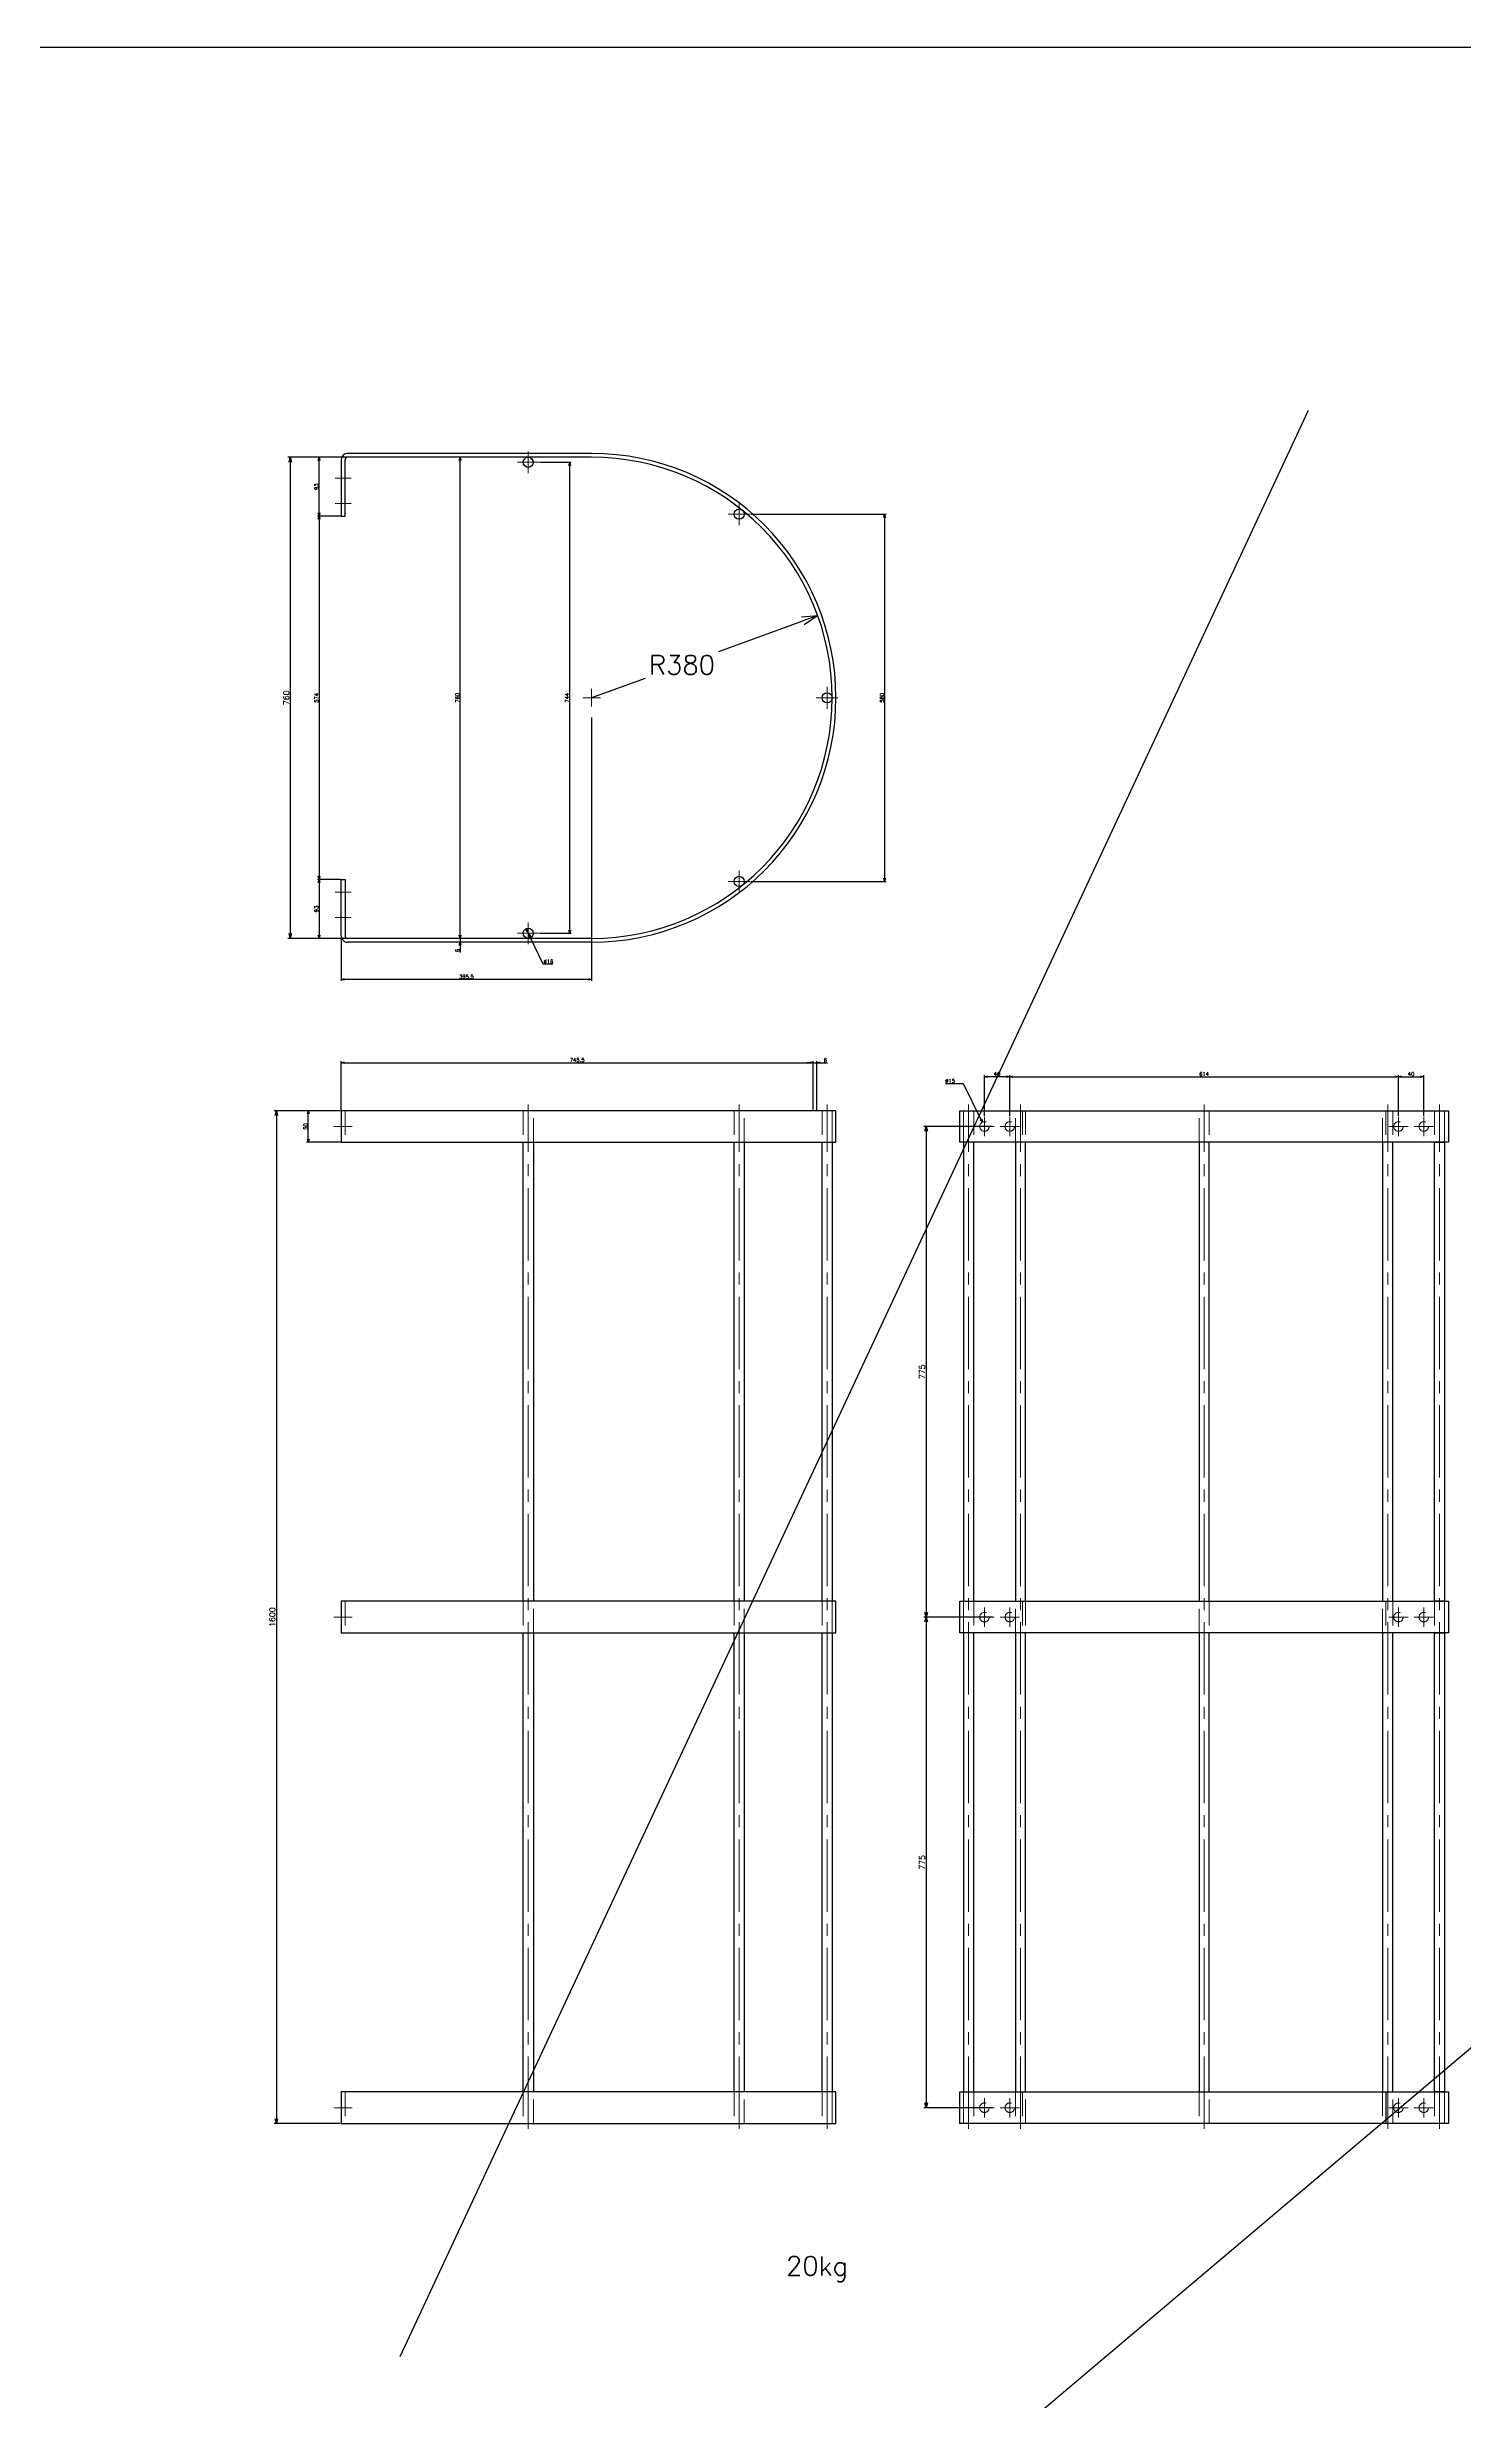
# Model space of a CAD drawing. Header units: millimetres. Extents: x -16130 to 36813, y -8099 to 27484.
# Drawn here: x 29242 to 31480, y -4864 to -1146 of the extents above; entities that cross this region are included whole.
import ezdxf

# ---------------------------------------------------------------- set-up
doc = ezdxf.new("R2010")
doc.units = ezdxf.units.MM
doc.header["$LTSCALE"] = 6
doc.header["$PDMODE"] = 99
doc.header["$PDSIZE"] = 1
doc.linetypes.add('CENTER2', pattern=[28.575, 19.05, -3.175, 3.175, -3.175])
doc.linetypes.add('HIDDEN', pattern=[9.525, 6.35, -3.175])
for name, color, linetype, lineweight in [('04_HIDDEN', 2, 'HIDDEN', 13), ('05_CENTER', 4, 'CENTER2', 13), ('08_DIM', 3, 'Continuous', 13)]:
    doc.layers.add(name, color=color, linetype=linetype, lineweight=lineweight)
doc.layers.add('10_DRAFT', color=8, linetype='Continuous', lineweight=0, plot=False)
doc.styles.add('KSS_TXT', font='txt.shx', dxfattribs={"bigfont": 'extfont2.shx'})
doc.dimstyles.new('KSS_DIM', dxfattribs={"dimtxt": 3, "dimasz": 2.5, "dimexe": 1.25, "dimexo": 0.625, "dimtad": 1, "dimdsep": 46, "dimtxsty": 'KSS_TXT', "dimblk": 'OPEN30', "dimcen": 0, "dimazin": 2, "dimtfac": 0.75, "dimtmove": 0, "dimatfit": 3, "dimldrblk": 'OPEN30', "dimfxl": 1, "dimtolj": 1, "dimarcsym": 0})
doc.dimstyles.new('KSS_DIM$3', dxfattribs={"dimtxt": 3, "dimasz": 2.5, "dimexe": 1.25, "dimexo": 0.625, "dimtad": 1, "dimtih": 1, "dimtoh": 1, "dimdsep": 46, "dimtxsty": 'KSS_TXT', "dimblk": 'OPEN30', "dimcen": 0, "dimazin": 2, "dimtfac": 0.75, "dimtofl": 0, "dimtmove": 0, "dimatfit": 3, "dimldrblk": 'OPEN30', "dimfxl": 1, "dimtolj": 1, "dimarcsym": 0})
doc.dimstyles.new('KSS_DIM$4', dxfattribs={"dimtxt": 3, "dimasz": 2.5, "dimexe": 1.25, "dimexo": 0.625, "dimtad": 1, "dimtih": 1, "dimtoh": 1, "dimdsep": 46, "dimtxsty": 'KSS_TXT', "dimblk": 'OPEN30', "dimcen": 0, "dimse1": 1, "dimazin": 2, "dimtfac": 0.75, "dimtofl": 0, "dimtmove": 0, "dimatfit": 3, "dimldrblk": 'OPEN30', "dimfxl": 1, "dimtolj": 1, "dimarcsym": 0})

# ---------------------------------------------------------------- blocks, each defined once
blk = doc.blocks.new('A$C1C2740BA_1_1_1')
blk.add_line((604, -1525), (604, -1575))
for points in [[(-69, 25), (703, 25), (703, -25), (-69, -25)], [(-47, -25), (-63, -25), (-63, -750), (-47, -750)], [(681, -25), (697, -25), (697, -750), (681, -750)], [(-69, -750), (703, -750), (703, -800), (-69, -800)], [(-47, -800), (-63, -800), (-63, -1525), (-47, -1525)], [(681, -800), (697, -800), (697, -1525), (681, -1525)], [(-69, -1525), (703, -1525), (703, -1575), (-69, -1575)]]:
    blk.add_lwpolyline(points, close=True)
for points in [[(35, -750), (35, -25), (19, -25), (19, -750)], [(325, -750), (325, -25), (309, -25), (309, -750)], [(615, -750), (615, -25), (599, -25), (599, -750)], [(19, -800), (19, -1525), (35, -1525), (35, -800)], [(309, -800), (309, -1525), (325, -1525), (325, -800)], [(599, -800), (599, -1525), (615, -1525), (615, -800)]]:
    blk.add_lwpolyline(points)
at = {"layer": '04_HIDDEN'}
for p, q in [((-63, 25), (-63, -25)), ((30, 25), (30, -25)), ((604, 25), (604, -25)), ((697, 25), (697, -25)), ((-63, -750), (-63, -800)), ((30, -750), (30, -800)), ((604, -750), (604, -800)), ((697, -750), (697, -800)), ((-63, -1525), (-63, -1575)), ((30, -1525), (30, -1575)), ((697, -1525), (697, -1575))]:
    blk.add_line(p, q, dxfattribs=at)
for points in [[(-63, 25), (-47, 25), (-47, -25), (-63, -25)], [(19, 25), (35, 25), (35, -25), (19, -25)], [(309, 25), (325, 25), (325, -25), (309, -25)], [(599, 25), (615, 25), (615, -25), (599, -25)], [(697, 25), (681, 25), (681, -25), (697, -25)], [(-63, -750), (-47, -750), (-47, -800), (-63, -800)], [(-47, -800), (-63, -800), (-63, -750), (-47, -750)], [(35, -800), (19, -800), (19, -750), (35, -750)], [(325, -800), (309, -800), (309, -750), (325, -750)], [(615, -800), (599, -800), (599, -750), (615, -750)], [(697, -750), (681, -750), (681, -800), (697, -800)], [(681, -800), (697, -800), (697, -750), (681, -750)], [(-63, -1525), (-47, -1525), (-47, -1575), (-63, -1575)], [(35, -1525), (19, -1525), (19, -1575), (35, -1575)], [(325, -1525), (309, -1525), (309, -1575), (325, -1575)], [(615, -1525), (599, -1525), (599, -1575), (615, -1575)], [(697, -1525), (681, -1525), (681, -1575), (697, -1575)]]:
    blk.add_lwpolyline(points, close=True, dxfattribs=at)
for centre in [(-30, 0), (10, 0), (624, 0), (664, 0), (-30, -775), (10, -775), (624, -775), (664, -775), (-30, -1550), (10, -1550), (624, -1550), (664, -1550)]:
    blk.add_circle(centre, 7.5, dxfattribs=at)
at = {"layer": '05_CENTER'}
for p, q in [((-55, -1583.3), (-55, 34.9)), ((-30, -15.3), (-30, 15.3)), ((10, -15.3), (10, 15.3)), ((27, -1583.3), (27, 34.9)), ((317, -1583.3), (317, 34.9)), ((607, -1583.3), (607, 34.9)), ((624, -15.3), (624, 15.3)), ((664, -15.3), (664, 15.3)), ((689, -1583.3), (689, 34.9)), ((-14.7, 0), (-45.3, 0)), ((25.3, 0), (-5.3, 0)), ((639.3, 0), (608.7, 0)), ((679.3, 0), (648.7, 0)), ((-14.7, -775), (-45.3, -775)), ((-30, -790.3), (-30, -759.7)), ((25.3, -775), (-5.3, -775)), ((10, -790.3), (10, -759.7)), ((639.3, -775), (608.7, -775)), ((624, -790.3), (624, -759.7)), ((679.3, -775), (648.7, -775)), ((664, -790.3), (664, -759.7)), ((-14.7, -1550), (-45.3, -1550)), ((-30, -1565.3), (-30, -1534.7)), ((25.3, -1550), (-5.3, -1550)), ((10, -1565.3), (10, -1534.7)), ((639.3, -1550), (608.7, -1550)), ((624, -1565.3), (624, -1534.7)), ((679.3, -1550), (648.7, -1550)), ((664, -1565.3), (664, -1534.7))]:
    blk.add_line(p, q, dxfattribs=at)
blk = doc.blocks.new('_Open30')
at = {"color": 0, "linetype": 'ByBlock', "lineweight": -2}
for p, q in [((-1, 0.27), (0, 0)), ((0, 0), (-1, -0.27)), ((0, 0), (-1, 0))]:
    blk.add_line(p, q, dxfattribs=at)
blk = doc.blocks.new('*D692')
at = {"layer": '08_DIM', "color": 0, "lineweight": -2, "transparency": 16777216}
for p, q in [((30661, -2783.2), (30688.6, -2783.2)), ((30688.6, -2783.2), (30716.8, -2839.7))]:
    blk.add_line(p, q, dxfattribs=at)
at = {"layer": 'Defpoints', "color": 0, "transparency": 16777216}
for p in [(30719, -2844.2), (30725.7, -2857.6)]:
    blk.add_point(p, dxfattribs=at)
at = {"layer": '08_DIM', "color": 0, "lineweight": -2, "transparency": 16777216, "xscale": 5, "yscale": 5, "zscale": 5, "rotation": 296.4554860813851}
blk.add_blockref('_Open30', (30719, -2844.2), dxfattribs=at)
at = {"layer": '08_DIM', "color": 0, "transparency": 16777216, "insert": (30668, -2778.9), "char_height": 6, "attachment_point": 5, "style": 'KSS_TXT'}
blk.add_mtext('\\A1;%%C15', dxfattribs=at)
blk = doc.blocks.new('*D702')
at = {"layer": '08_DIM', "color": 0, "lineweight": -2, "transparency": 16777216}
for p, q in [((30101.8, -2204.9), (30101.8, -2621)), ((29706.3, -2550.9), (29706.3, -2621)), ((30096.8, -2618.5), (29711.3, -2618.5))]:
    blk.add_line(p, q, dxfattribs=at)
at = {"layer": 'Defpoints', "color": 0, "transparency": 16777216}
for p in [(30101.8, -2203.7), (29706.3, -2549.7), (29706.3, -2618.5)]:
    blk.add_point(p, dxfattribs=at)
at = {"layer": '08_DIM', "color": 0, "lineweight": -2, "transparency": 16777216, "xscale": 5, "yscale": 5, "zscale": 5, "rotation": 180}
blk.add_blockref('_Open30', (29706.3, -2618.5), dxfattribs=at)
at = {"layer": '08_DIM', "color": 0, "lineweight": -2, "transparency": 16777216, "xscale": 5, "yscale": 5, "zscale": 5}
blk.add_blockref('_Open30', (30101.8, -2618.5), dxfattribs=at)
at = {"layer": '08_DIM', "color": 0, "transparency": 16777216, "insert": (29904, -2614.2), "char_height": 6, "attachment_point": 5, "style": 'KSS_TXT'}
blk.add_mtext('\\A1;395.5', dxfattribs=at)
blk = doc.blocks.new('*D703')
at = {"layer": '08_DIM', "color": 0, "lineweight": -2, "transparency": 16777216}
for p, q in [((30020.2, -1801.7), (30069.7, -1801.7)), ((30067.2, -2540.7), (30067.2, -1806.7)), ((30020.2, -2545.7), (30069.7, -2545.7))]:
    blk.add_line(p, q, dxfattribs=at)
at = {"layer": 'Defpoints', "color": 0, "transparency": 16777216}
for p in [(30019, -1801.7), (30067.2, -1801.7), (30019, -2545.7)]:
    blk.add_point(p, dxfattribs=at)
at = {"layer": '08_DIM', "color": 0, "lineweight": -2, "transparency": 16777216, "xscale": 5, "yscale": 5, "zscale": 5}
for p, rotation in [((30067.2, -1801.7), 90), ((30067.2, -2545.7), 270)]:
    blk.add_blockref('_Open30', p, dxfattribs=dict(at, rotation=rotation))
at = {"layer": '08_DIM', "color": 0, "transparency": 16777216, "insert": (30062.9, -2173.7), "char_height": 6, "attachment_point": 5, "rotation": 90, "style": 'KSS_TXT'}
blk.add_mtext('\\A1;744', dxfattribs=at)
blk = doc.blocks.new('*D704')
at = {"layer": '08_DIM', "color": 0, "lineweight": -2, "transparency": 16777216}
for p, q in [((30353.2, -1883.7), (30567.2, -1883.7)), ((30564.7, -1888.7), (30564.7, -2458.7)), ((30353.2, -2463.7), (30567.2, -2463.7))]:
    blk.add_line(p, q, dxfattribs=at)
at = {"layer": 'Defpoints', "color": 0, "transparency": 16777216}
for p in [(30352, -1883.7), (30352, -2463.7), (30564.7, -2463.7)]:
    blk.add_point(p, dxfattribs=at)
at = {"layer": '08_DIM', "color": 0, "lineweight": -2, "transparency": 16777216, "xscale": 5, "yscale": 5, "zscale": 5}
for p, rotation in [((30564.7, -1883.7), 90), ((30564.7, -2463.7), 270)]:
    blk.add_blockref('_Open30', p, dxfattribs=dict(at, rotation=rotation))
at = {"layer": '08_DIM', "color": 0, "transparency": 16777216, "insert": (30560.4, -2173.7), "char_height": 6, "attachment_point": 5, "rotation": 90, "style": 'KSS_TXT'}
blk.add_mtext('\\A1;580', dxfattribs=at)
blk = doc.blocks.new('*D705')
at = {"layer": '08_DIM', "color": 0, "lineweight": -2, "transparency": 16777216}
for p, q in [((30735.1, -3625.9), (30626.5, -3625.9)), ((30630.3, -3633.4), (30630.3, -4393.4)), ((30735.1, -4400.9), (30626.5, -4400.9))]:
    blk.add_line(p, q, dxfattribs=at)
at = {"layer": 'Defpoints', "color": 0, "transparency": 16777216}
for p in [(30737, -3625.9), (30630.3, -4400.9), (30737, -4400.9)]:
    blk.add_point(p, dxfattribs=at)
at = {"layer": '08_DIM', "color": 0, "lineweight": -2, "transparency": 16777216, "xscale": 7.5, "yscale": 7.5, "zscale": 7.5}
for p, rotation in [((30630.3, -3625.9), 90), ((30630.3, -4400.9), 270)]:
    blk.add_blockref('_Open30', p, dxfattribs=dict(at, rotation=rotation))
at = {"layer": '08_DIM', "color": 0, "transparency": 16777216, "insert": (30623.9, -4013.4), "char_height": 9, "attachment_point": 5, "rotation": 90, "style": 'KSS_TXT'}
blk.add_mtext('\\A1;775', dxfattribs=at)
blk = doc.blocks.new('*D706')
at = {"layer": '08_DIM', "color": 0, "lineweight": -2, "transparency": 16777216}
for p, q in [((31376.3, -2834.3), (31376.3, -2769.8)), ((31381.3, -2772.3), (31411.3, -2772.3)), ((31416.3, -2834.3), (31416.3, -2769.8))]:
    blk.add_line(p, q, dxfattribs=at)
at = {"layer": 'Defpoints', "color": 0, "transparency": 16777216}
for p in [(31416.3, -2772.3), (31376.3, -2835.6), (31416.3, -2835.6)]:
    blk.add_point(p, dxfattribs=at)
at = {"layer": '08_DIM', "color": 0, "lineweight": -2, "transparency": 16777216, "xscale": 5, "yscale": 5, "zscale": 5, "rotation": 180}
blk.add_blockref('_Open30', (31376.3, -2772.3), dxfattribs=at)
at = {"layer": '08_DIM', "color": 0, "lineweight": -2, "transparency": 16777216, "xscale": 5, "yscale": 5, "zscale": 5}
blk.add_blockref('_Open30', (31416.3, -2772.3), dxfattribs=at)
at = {"layer": '08_DIM', "color": 0, "transparency": 16777216, "insert": (31396.3, -2768), "char_height": 6, "attachment_point": 5, "style": 'KSS_TXT'}
blk.add_mtext('\\A1;40', dxfattribs=at)
blk = doc.blocks.new('*D707')
at = {"layer": '08_DIM', "color": 0, "lineweight": -2, "transparency": 16777216}
for p, q in [((29998.3, -2538.5), (30003.1, -2548.4)), ((30025.2, -2594.5), (30005.2, -2552.9)), ((30040.5, -2594.5), (30025.2, -2594.5))]:
    blk.add_line(p, q, dxfattribs=at)
at = {"layer": 'Defpoints', "color": 0, "transparency": 16777216}
for p in [(29998.3, -2538.5), (30005.2, -2552.9)]:
    blk.add_point(p, dxfattribs=at)
at = {"layer": '08_DIM', "color": 0, "lineweight": -2, "transparency": 16777216, "xscale": 5, "yscale": 5, "zscale": 5}
for p, rotation in [((29998.3, -2538.5), 115.6403958131039), ((30005.2, -2552.9), 295.6403958131039)]:
    blk.add_blockref('_Open30', p, dxfattribs=dict(at, rotation=rotation))
at = {"layer": '08_DIM', "color": 0, "transparency": 16777216, "insert": (30033.5, -2590.3), "char_height": 6, "attachment_point": 5, "style": 'KSS_TXT'}
blk.add_mtext('\\A1;%%C16', dxfattribs=at)
blk = doc.blocks.new('*D708')
at = {"layer": '08_DIM', "color": 0, "lineweight": -2, "transparency": 16777216}
for p, q in [((30762.3, -2834.3), (30762.3, -2769.8)), ((30767.3, -2772.3), (31371.3, -2772.3)), ((31376.3, -2834.3), (31376.3, -2769.8))]:
    blk.add_line(p, q, dxfattribs=at)
at = {"layer": 'Defpoints', "color": 0, "transparency": 16777216}
for p in [(31376.3, -2772.3), (30762.3, -2835.6), (31376.3, -2835.6)]:
    blk.add_point(p, dxfattribs=at)
at = {"layer": '08_DIM', "color": 0, "lineweight": -2, "transparency": 16777216, "xscale": 5, "yscale": 5, "zscale": 5, "rotation": 180}
blk.add_blockref('_Open30', (30762.3, -2772.3), dxfattribs=at)
at = {"layer": '08_DIM', "color": 0, "lineweight": -2, "transparency": 16777216, "xscale": 5, "yscale": 5, "zscale": 5}
blk.add_blockref('_Open30', (31376.3, -2772.3), dxfattribs=at)
at = {"layer": '08_DIM', "color": 0, "transparency": 16777216, "insert": (31069.3, -2768), "char_height": 6, "attachment_point": 5, "style": 'KSS_TXT'}
blk.add_mtext('\\A1;614', dxfattribs=at)
blk = doc.blocks.new('*D709')
at = {"layer": '08_DIM', "color": 0, "lineweight": -2, "transparency": 16777216}
for p, q in [((30735.1, -2850.9), (30626.5, -2850.9)), ((30630.3, -2858.4), (30630.3, -3618.4)), ((30735.1, -3625.9), (30626.5, -3625.9))]:
    blk.add_line(p, q, dxfattribs=at)
at = {"layer": 'Defpoints', "color": 0, "transparency": 16777216}
for p in [(30737, -2850.9), (30630.3, -3625.9), (30737, -3625.9)]:
    blk.add_point(p, dxfattribs=at)
at = {"layer": '08_DIM', "color": 0, "lineweight": -2, "transparency": 16777216, "xscale": 7.5, "yscale": 7.5, "zscale": 7.5}
for p, rotation in [((30630.3, -2850.9), 90), ((30630.3, -3625.9), 270)]:
    blk.add_blockref('_Open30', p, dxfattribs=dict(at, rotation=rotation))
at = {"layer": '08_DIM', "color": 0, "transparency": 16777216, "insert": (30623.9, -3238.4), "char_height": 9, "attachment_point": 5, "rotation": 90, "style": 'KSS_TXT'}
blk.add_mtext('\\A1;775', dxfattribs=at)
blk = doc.blocks.new('*D710')
at = {"layer": '08_DIM', "color": 0, "lineweight": -2, "transparency": 16777216}
for p, q in [((30446.8, -2750.2), (30441.8, -2750.2)), ((30451.8, -2824.7), (30451.8, -2747.7)), ((30451.8, -2750.2), (30457.8, -2750.2)), ((30457.8, -2824.7), (30457.8, -2747.7)), ((30462.8, -2750.2), (30474.3, -2750.2))]:
    blk.add_line(p, q, dxfattribs=at)
at = {"layer": 'Defpoints', "color": 0, "transparency": 16777216}
for p in [(30457.8, -2750.2), (30451.8, -2825.9), (30457.8, -2825.9)]:
    blk.add_point(p, dxfattribs=at)
at = {"layer": '08_DIM', "color": 0, "lineweight": -2, "transparency": 16777216, "xscale": 5, "yscale": 5, "zscale": 5}
blk.add_blockref('_Open30', (30451.8, -2750.2), dxfattribs=at)
at = {"layer": '08_DIM', "color": 0, "lineweight": -2, "transparency": 16777216, "xscale": 5, "yscale": 5, "zscale": 5, "rotation": 180}
blk.add_blockref('_Open30', (30457.8, -2750.2), dxfattribs=at)
at = {"layer": '08_DIM', "color": 0, "transparency": 16777216, "insert": (30471, -2745.9), "char_height": 6, "attachment_point": 5, "style": 'KSS_TXT'}
blk.add_mtext('\\A1;6', dxfattribs=at)
blk = doc.blocks.new('*D711')
at = {"layer": '08_DIM', "color": 0, "lineweight": -2, "transparency": 16777216}
for p, q in [((29704.4, -2825.9), (29600.1, -2825.9)), ((29603.8, -2833.4), (29603.8, -4418.4)), ((29704.4, -4425.9), (29600.1, -4425.9))]:
    blk.add_line(p, q, dxfattribs=at)
at = {"layer": 'Defpoints', "color": 0, "transparency": 16777216}
for p in [(29706.3, -2825.9), (29603.8, -4425.9), (29706.3, -4425.9)]:
    blk.add_point(p, dxfattribs=at)
at = {"layer": '08_DIM', "color": 0, "lineweight": -2, "transparency": 16777216, "xscale": 7.5, "yscale": 7.5, "zscale": 7.5}
for p, rotation in [((29603.8, -2825.9), 90), ((29603.8, -4425.9), 270)]:
    blk.add_blockref('_Open30', p, dxfattribs=dict(at, rotation=rotation))
at = {"layer": '08_DIM', "color": 0, "transparency": 16777216, "insert": (29597.4, -3625.9), "char_height": 9, "attachment_point": 5, "rotation": 90, "style": 'KSS_TXT'}
blk.add_mtext('\\A1;1600', dxfattribs=at)
blk = doc.blocks.new('*D712')
at = {"layer": '08_DIM', "color": 0, "lineweight": -2, "transparency": 16777216}
for p, q in [((29706.3, -2824.7), (29706.3, -2747.7)), ((29711.3, -2750.2), (30446.8, -2750.2)), ((30451.8, -2824.7), (30451.8, -2747.7))]:
    blk.add_line(p, q, dxfattribs=at)
at = {"layer": 'Defpoints', "color": 0, "transparency": 16777216}
for p in [(30451.8, -2750.2), (29706.3, -2825.9), (30451.8, -2825.9)]:
    blk.add_point(p, dxfattribs=at)
at = {"layer": '08_DIM', "color": 0, "lineweight": -2, "transparency": 16777216, "xscale": 5, "yscale": 5, "zscale": 5, "rotation": 180}
blk.add_blockref('_Open30', (29706.3, -2750.2), dxfattribs=at)
at = {"layer": '08_DIM', "color": 0, "lineweight": -2, "transparency": 16777216, "xscale": 5, "yscale": 5, "zscale": 5}
blk.add_blockref('_Open30', (30451.8, -2750.2), dxfattribs=at)
at = {"layer": '08_DIM', "color": 0, "transparency": 16777216, "insert": (30079, -2745.9), "char_height": 6, "attachment_point": 5, "style": 'KSS_TXT'}
blk.add_mtext('\\A1;745.5', dxfattribs=at)
blk = doc.blocks.new('*D713')
at = {"layer": '08_DIM', "color": 0, "lineweight": -2, "transparency": 16777216}
for p, q in [((30722.3, -2834.3), (30722.3, -2769.8)), ((30757.3, -2772.3), (30727.3, -2772.3)), ((30762.3, -2834.3), (30762.3, -2769.8))]:
    blk.add_line(p, q, dxfattribs=at)
at = {"layer": 'Defpoints', "color": 0, "transparency": 16777216}
for p in [(30722.3, -2772.3), (30722.3, -2835.6), (30762.3, -2835.6)]:
    blk.add_point(p, dxfattribs=at)
at = {"layer": '08_DIM', "color": 0, "lineweight": -2, "transparency": 16777216, "xscale": 5, "yscale": 5, "zscale": 5, "rotation": 180}
blk.add_blockref('_Open30', (30722.3, -2772.3), dxfattribs=at)
at = {"layer": '08_DIM', "color": 0, "lineweight": -2, "transparency": 16777216, "xscale": 5, "yscale": 5, "zscale": 5}
blk.add_blockref('_Open30', (30762.3, -2772.3), dxfattribs=at)
at = {"layer": '08_DIM', "color": 0, "transparency": 16777216, "insert": (30742.3, -2768), "char_height": 6, "attachment_point": 5, "style": 'KSS_TXT'}
blk.add_mtext('\\A1;40', dxfattribs=at)
blk = doc.blocks.new('*D714')
at = {"layer": '08_DIM', "color": 0, "lineweight": -2, "transparency": 16777216}
for p, q in [((29705, -2460.7), (29668.7, -2460.7)), ((29671.2, -2465.7), (29671.2, -2548.7)), ((29715, -2553.7), (29668.7, -2553.7))]:
    blk.add_line(p, q, dxfattribs=at)
at = {"layer": 'Defpoints', "color": 0, "transparency": 16777216}
for p in [(29706.3, -2460.7), (29671.2, -2553.7), (29716.3, -2553.7)]:
    blk.add_point(p, dxfattribs=at)
at = {"layer": '08_DIM', "color": 0, "lineweight": -2, "transparency": 16777216, "xscale": 5, "yscale": 5, "zscale": 5}
for p, rotation in [((29671.2, -2460.7), 90), ((29671.2, -2553.7), 270)]:
    blk.add_blockref('_Open30', p, dxfattribs=dict(at, rotation=rotation))
at = {"layer": '08_DIM', "color": 0, "transparency": 16777216, "insert": (29667, -2507.2), "char_height": 6, "attachment_point": 5, "rotation": 90, "style": 'KSS_TXT'}
blk.add_mtext('\\A1;93', dxfattribs=at)
blk = doc.blocks.new('*D715')
at = {"layer": '08_DIM', "color": 0, "lineweight": -2, "transparency": 16777216}
for p, q in [((29907.8, -2553.7), (29891.4, -2553.7)), ((29907.8, -2559.7), (29891.4, -2559.7)), ((29893.9, -2548.7), (29893.9, -2543.7)), ((29893.9, -2553.7), (29893.9, -2559.7)), ((29893.9, -2564.7), (29893.9, -2576.2))]:
    blk.add_line(p, q, dxfattribs=at)
at = {"layer": 'Defpoints', "color": 0, "transparency": 16777216}
for p in [(29893.9, -2559.7), (29909, -2553.7), (29909, -2559.7)]:
    blk.add_point(p, dxfattribs=at)
at = {"layer": '08_DIM', "color": 0, "lineweight": -2, "transparency": 16777216, "xscale": 5, "yscale": 5, "zscale": 5}
for p, rotation in [((29893.9, -2553.7), 270), ((29893.9, -2559.7), 90)]:
    blk.add_blockref('_Open30', p, dxfattribs=dict(at, rotation=rotation))
at = {"layer": '08_DIM', "color": 0, "transparency": 16777216, "insert": (29889.7, -2572.9), "char_height": 6, "attachment_point": 5, "rotation": 90, "style": 'KSS_TXT'}
blk.add_mtext('\\A1;6', dxfattribs=at)
blk = doc.blocks.new('*D716')
at = {"layer": '08_DIM', "color": 0, "lineweight": -2, "transparency": 16777216}
for p, q in [((29705, -1886.7), (29668.7, -1886.7)), ((29671.2, -1891.7), (29671.2, -2455.7)), ((29705, -2460.7), (29668.7, -2460.7))]:
    blk.add_line(p, q, dxfattribs=at)
at = {"layer": 'Defpoints', "color": 0, "transparency": 16777216}
for p in [(29706.3, -1886.7), (29671.2, -2460.7), (29706.3, -2460.7)]:
    blk.add_point(p, dxfattribs=at)
at = {"layer": '08_DIM', "color": 0, "lineweight": -2, "transparency": 16777216, "xscale": 5, "yscale": 5, "zscale": 5}
for p, rotation in [((29671.2, -1886.7), 90), ((29671.2, -2460.7), 270)]:
    blk.add_blockref('_Open30', p, dxfattribs=dict(at, rotation=rotation))
at = {"layer": '08_DIM', "color": 0, "transparency": 16777216, "insert": (29667, -2173.7), "char_height": 6, "attachment_point": 5, "rotation": 90, "style": 'KSS_TXT'}
blk.add_mtext('\\A1;574', dxfattribs=at)
blk = doc.blocks.new('*D717')
at = {"layer": '08_DIM', "color": 0, "lineweight": -2, "transparency": 16777216}
for p, q in [((29907.8, -1793.7), (29891.4, -1793.7)), ((29893.9, -2548.7), (29893.9, -1798.7)), ((29907.8, -2553.7), (29891.4, -2553.7))]:
    blk.add_line(p, q, dxfattribs=at)
at = {"layer": 'Defpoints', "color": 0, "transparency": 16777216}
for p in [(29893.9, -1793.7), (29909, -1793.7), (29909, -2553.7)]:
    blk.add_point(p, dxfattribs=at)
at = {"layer": '08_DIM', "color": 0, "lineweight": -2, "transparency": 16777216, "xscale": 5, "yscale": 5, "zscale": 5}
for p, rotation in [((29893.9, -1793.7), 90), ((29893.9, -2553.7), 270)]:
    blk.add_blockref('_Open30', p, dxfattribs=dict(at, rotation=rotation))
at = {"layer": '08_DIM', "color": 0, "transparency": 16777216, "insert": (29889.7, -2173.7), "char_height": 6, "attachment_point": 5, "rotation": 90, "style": 'KSS_TXT'}
blk.add_mtext('\\A1;760', dxfattribs=at)
blk = doc.blocks.new('*D720')
at = {"layer": '08_DIM', "color": 0, "lineweight": -2, "transparency": 16777216}
for p, q in [((29715, -1793.7), (29668.7, -1793.7)), ((29671.2, -1881.7), (29671.2, -1798.7)), ((29705, -1886.7), (29668.7, -1886.7))]:
    blk.add_line(p, q, dxfattribs=at)
at = {"layer": 'Defpoints', "color": 0, "transparency": 16777216}
for p in [(29671.2, -1793.7), (29716.3, -1793.7), (29706.3, -1886.7)]:
    blk.add_point(p, dxfattribs=at)
at = {"layer": '08_DIM', "color": 0, "lineweight": -2, "transparency": 16777216, "xscale": 5, "yscale": 5, "zscale": 5}
for p, rotation in [((29671.2, -1793.7), 90), ((29671.2, -1886.7), 270)]:
    blk.add_blockref('_Open30', p, dxfattribs=dict(at, rotation=rotation))
at = {"layer": '08_DIM', "color": 0, "transparency": 16777216, "insert": (29667, -1840.2), "char_height": 6, "attachment_point": 5, "rotation": 90, "style": 'KSS_TXT'}
blk.add_mtext('\\A1;93', dxfattribs=at)
blk = doc.blocks.new('A$C5D0B5EB3_1_1_1')
at = {"color": 0}
for points in [[(781.5, 25), (0, 25), (0, -25), (781.5, -25)], [(781.5, -750), (0, -750), (0, -800), (781.5, -800)], [(781.5, -1525), (0, -1525), (0, -1575), (781.5, -1575)]]:
    blk.add_lwpolyline(points, close=True, dxfattribs=at)
for points in [[(287.5, -25), (303.5, -25), (303.5, -750), (287.5, -750)], [(620.5, -25), (636.5, -25), (636.5, -750), (620.5, -750)], [(759.5, -25), (775.5, -25), (775.5, -750), (759.5, -750)], [(287.5, -800), (303.5, -800), (303.5, -1525), (287.5, -1525)], [(620.5, -800), (636.5, -800), (636.5, -1525), (620.5, -1525)], [(759.5, -800), (775.5, -800), (775.5, -1525), (759.5, -1525)]]:
    blk.add_lwpolyline(points, close=True)
at = {"layer": '04_HIDDEN'}
for p, q in [((6, 25), (6, -25)), ((775.5, 25), (775.5, -25)), ((6, -750), (6, -800)), ((775.5, -750), (775.5, -800)), ((6, -1525), (6, -1575)), ((775.5, -1525), (775.5, -1575))]:
    blk.add_line(p, q, dxfattribs=at)
for points in [[(303.5, 25), (287.5, 25), (287.5, -25), (303.5, -25)], [(636.5, 25), (620.5, 25), (620.5, -25), (636.5, -25)], [(775.5, 25), (759.5, 25), (759.5, -25), (775.5, -25)], [(303.5, -750), (287.5, -750), (287.5, -800), (303.5, -800)], [(636.5, -750), (620.5, -750), (620.5, -800), (636.5, -800)], [(775.5, -750), (759.5, -750), (759.5, -800), (775.5, -800)], [(303.5, -1525), (287.5, -1525), (287.5, -1575), (303.5, -1575)], [(636.5, -1525), (620.5, -1525), (620.5, -1575), (636.5, -1575)], [(775.5, -1525), (759.5, -1525), (759.5, -1575), (775.5, -1575)]]:
    blk.add_lwpolyline(points, close=True, dxfattribs=at)
at = {"layer": '05_CENTER'}
for p, q in [((17.5, 0), (-11.6, 0)), ((295.5, -1583.3), (295.5, 34.9)), ((628.5, -1583.3), (628.5, 34.9)), ((767.5, -1583.3), (767.5, 34.9)), ((17.5, -775), (-11.6, -775)), ((17.5, -1550), (-11.6, -1550))]:
    blk.add_line(p, q, dxfattribs=at)
blk = doc.blocks.new('A$C316F690D_1_1_1')
for p, q in [((-663, 395.5), (-663, 10)), ((-657, 395.5), (-657, 10)), ((103, 395.5), (103, 10)), ((109, 395.5), (109, 10)), ((-564, 6), (-653, 6)), ((-653, 0), (-564, 0)), ((-564, 0), (-564, 6)), ((10, 0), (10, 6)), ((10, 6), (99, 6)), ((99, 0), (10, 0))]:
    blk.add_line(p, q)
for centre in [(-277, 767.5), (-567, 628.5), (13, 628.5), (-649, 295.5), (95, 295.5)]:
    blk.add_circle(centre, 8)
for centre, radius, start, end in [((-277, 395.5), 386, 0, 180), ((-277, 395.5), 380, 0, 180), ((-653, 10), 10, 180, 270), ((-653, 10), 4, 180, 270), ((99, 10), 4, 270, 0), ((99, 10), 10, 270, 0)]:
    blk.add_arc(centre, radius, start, end)
at = {"layer": '05_CENTER'}
for p, q in [((-277, 750.3), (-277, 784.7)), ((-259.8, 767.5), (-294.2, 767.5)), ((-567, 611.3), (-567, 645.7)), ((13, 611.3), (13, 645.7)), ((-549.8, 628.5), (-584.2, 628.5)), ((-4.2, 628.5), (30.2, 628.5)), ((-649, 278.3), (-649, 312.7)), ((95, 278.3), (95, 312.7)), ((-631.8, 295.5), (-666.2, 295.5)), ((77.8, 295.5), (112.2, 295.5)), ((-624, 15.9), (-624, -9.8)), ((-584, 15.9), (-584, -9.8)), ((30, 15.9), (30, -9.8)), ((70, 15.9), (70, -9.8))]:
    blk.add_line(p, q, dxfattribs=at)
at = {"layer": '10_DRAFT'}
for p, q in [((-277, 381.5), (-277, 409.5)), ((-263, 395.5), (-291, 395.5))]:
    blk.add_line(p, q, dxfattribs=at)
blk = doc.blocks.new('*D786')
at = {"layer": '08_DIM', "color": 0, "lineweight": -2, "transparency": 16777216}
for p, q in [((29705, -2825.9), (29651.6, -2825.9)), ((29654.1, -2870.9), (29654.1, -2830.9)), ((29705, -2875.9), (29651.6, -2875.9))]:
    blk.add_line(p, q, dxfattribs=at)
at = {"layer": 'Defpoints', "color": 0, "transparency": 16777216}
for p in [(29654.1, -2825.9), (29706.3, -2825.9), (29706.3, -2875.9)]:
    blk.add_point(p, dxfattribs=at)
at = {"layer": '08_DIM', "color": 0, "lineweight": -2, "transparency": 16777216, "xscale": 5, "yscale": 5, "zscale": 5}
for p, rotation in [((29654.1, -2825.9), 90), ((29654.1, -2875.9), 270)]:
    blk.add_blockref('_Open30', p, dxfattribs=dict(at, rotation=rotation))
at = {"layer": '08_DIM', "color": 0, "transparency": 16777216, "insert": (29649.8, -2850.9), "char_height": 6, "attachment_point": 5, "rotation": 90, "style": 'KSS_TXT'}
blk.add_mtext('\\A1;50', dxfattribs=at)
blk = doc.blocks.new('*D2453')
at = {"layer": '08_DIM', "color": 0, "lineweight": -2, "transparency": 16777216}
for p, q in [((30303, -2100.5), (30435.4, -2052.3)), ((30186.2, -2143), (30101.8, -2173.7))]:
    blk.add_line(p, q, dxfattribs=at)
at = {"layer": 'Defpoints', "color": 0, "transparency": 16777216}
for p in [(30458.9, -2043.7), (30101.8, -2173.7)]:
    blk.add_point(p, dxfattribs=at)
at = {"layer": '08_DIM', "color": 0, "lineweight": -2, "transparency": 16777216, "xscale": 25, "yscale": 25, "zscale": 25, "rotation": 19.99631017744794}
blk.add_blockref('_Open30', (30458.9, -2043.7), dxfattribs=at)
at = {"layer": '08_DIM', "color": 0, "transparency": 16777216, "insert": (30244.6, -2121.7), "char_height": 30, "attachment_point": 5, "style": 'KSS_TXT'}
blk.add_mtext('\\A1;R380', dxfattribs=at)
blk = doc.blocks.new('*D2475')
at = {"layer": '08_DIM', "color": 0, "lineweight": -2, "transparency": 16777216}
for p, q in [((29714.4, -1793.7), (29622.1, -1793.7)), ((29625.8, -1801.2), (29625.8, -2546.2)), ((29714.4, -2553.7), (29622.1, -2553.7))]:
    blk.add_line(p, q, dxfattribs=at)
at = {"layer": 'Defpoints', "color": 0, "transparency": 16777216}
for p in [(29716.3, -1793.7), (29625.8, -2553.7), (29716.3, -2553.7)]:
    blk.add_point(p, dxfattribs=at)
at = {"layer": '08_DIM', "color": 0, "lineweight": -2, "transparency": 16777216, "xscale": 7.5, "yscale": 7.5, "zscale": 7.5}
for p, rotation in [((29625.8, -1793.7), 90), ((29625.8, -2553.7), 270)]:
    blk.add_blockref('_Open30', p, dxfattribs=dict(at, rotation=rotation))
at = {"layer": '08_DIM', "color": 0, "transparency": 16777216, "insert": (29619.4, -2173.7), "char_height": 9, "attachment_point": 5, "rotation": 90, "style": 'KSS_TXT'}
blk.add_mtext('\\A1;760', dxfattribs=at)

msp = doc.modelspace()

# ---------------------------------------------------------------- linework, layer by layer
at = {"color": 2}
msp.add_line((35230.95635, -1145.74517), (27003.37076, -8098.90513), dxfattribs=at)
at = {"color": 3}
msp.add_line((31233.8459, -1720.03602), (29798.55755, -4794.56095), dxfattribs=at)
at = {"color": 2}
msp.add_lwpolyline([(27003.37076, -1145.74517), (35230.95635, -1145.74517), (35230.95635, -8098.90513), (27003.37076, -8098.90513)], close=True, dxfattribs=at)

# ---------------------------------------------------------------- block references
at = {"rotation": 270}
msp.add_blockref('A$C316F690D_1_1_1', (29706.25993, -2450.68134), dxfattribs=at)
for name, p in [('A$C5D0B5EB3_1_1_1', (29706.25993, -2850.90288)), ('A$C1C2740BA_1_1_1', (30752.32511, -2850.90288))]:
    msp.add_blockref(name, p)

# ---------------------------------------------------------------- texts
at = {"layer": '08_DIM', "color": 6, "style": 'KSS_TXT'}
msp.add_text('20kg', height=30, dxfattribs=at).set_placement((30408.95713, -4665.75255))

# ---------------------------------------------------------------- dimensions: what is measured, and where the dimension line sits
at = {"layer": '08_DIM'}
for base, p1, p2, override, picture, middle in [((29625.80052, -2553.68134), (29716.25993, -1793.68134), (29716.25993, -2553.68134), {"dimscale": 3}, '*D2475', (29619.42552, -2173.68134)), ((29671.24867, -1793.68134), (29706.25993, -1886.68134), (29716.25993, -1793.68134), {"dimscale": 2}, '*D720', (29666.99867, -1840.18134)), ((29893.93941, -1793.68134), (29909.00985, -2553.68134), (29909.00985, -1793.68134), {"dimscale": 2}, '*D717', (29889.68941, -2173.68134)), ((30067.15898, -1801.68134), (30018.99846, -2545.68134), (30018.99846, -1801.68134), {"dimscale": 2}, '*D703', (30062.90898, -2173.68134)), ((29671.24867, -2460.68134), (29706.25993, -1886.68134), (29706.25993, -2460.68134), {"dimscale": 2}, '*D716', (29666.9945, -2173.68134)), ((30564.66248, -2463.68134), (30351.98773, -1883.68134), (30351.98773, -2463.68134), {"dimscale": 2}, '*D704', (30560.40832, -2173.68134)), ((29671.24867, -2553.68134), (29706.25993, -2460.68134), (29716.25993, -2553.68134), {"dimscale": 2}, '*D714', (29666.99867, -2507.18134)), ((29893.93941, -2559.68134), (29909.00985, -2553.68134), (29909.00985, -2559.68134), {"dimscale": 2}, '*D715', (29889.68941, -2572.93134)), ((29603.80405, -4425.90288), (29706.25993, -2825.90288), (29706.25993, -4425.90288), {"dimscale": 3}, '*D711', (29597.42905, -3625.90288)), ((29654.05468, -2825.90288), (29706.25993, -2875.90288), (29706.25993, -2825.90288), {"dimscale": 2}, '*D786', (29649.80052, -2850.90288)), ((30630.2813, -3625.90288), (30737.00195, -2850.90288), (30737.00195, -3625.90288), {"dimscale": 3}, '*D709', (30623.90005, -3238.40288)), ((30630.2813, -4400.90288), (30737.00195, -3625.90288), (30737.00195, -4400.90288), {"dimscale": 3}, '*D705', (30623.90005, -4013.40288))]:
    dim = msp.add_linear_dim(base=base, p1=p1, p2=p2, angle=90, dimstyle='KSS_DIM', override=override, dxfattribs=at)
    dim.commit()
    dim.dimension.update_dxf_attribs({"geometry": picture, "text_midpoint": middle})
dim = msp.add_radius_dim(center=(30101.75976, -2173.68134), mpoint=(30458.85133, -2043.73668), dimstyle='KSS_DIM$4', override={"dimscale": 10, "dimpost": 'R<>', "dimtix": 1, "dimatfit": 2}, dxfattribs=at)
dim.commit()
dim.dimension.update_dxf_attribs({"geometry": '*D2453', "text_midpoint": (30244.56635, -2121.71441), "dimtype": 164})
for base, p1, p2, picture, middle in [((29706.25993, -2618.46195), (30101.75976, -2203.68134), (29706.25993, -2549.68134), '*D702', (29904.00985, -2614.20362)), ((30451.75976, -2750.16411), (29706.25993, -2825.90288), (30451.75976, -2825.90288), '*D712', (30079.00985, -2745.90578)), ((30457.75976, -2750.16411), (30451.75976, -2825.90288), (30457.75976, -2825.90288), '*D710', (30471.00976, -2745.91411)), ((30722.32511, -2772.25033), (30762.32511, -2835.57972), (30722.32511, -2835.57972), '*D713', (30742.32511, -2768.00033)), ((31376.32511, -2772.25033), (30762.32511, -2835.57972), (31376.32511, -2835.57972), '*D708', (31069.32511, -2768.00033)), ((31416.32511, -2772.25033), (31376.32511, -2835.57972), (31416.32511, -2835.57972), '*D706', (31396.32511, -2768.00033))]:
    dim = msp.add_linear_dim(base=base, p1=p1, p2=p2, dimstyle='KSS_DIM', override={"dimscale": 2}, dxfattribs=at)
    dim.commit()
    dim.dimension.update_dxf_attribs({"geometry": picture, "text_midpoint": middle})
for p1, p2, override, picture, middle in [((29998.29799, -2538.46912), (30005.22153, -2552.89356), {"dimscale": 2, "dimpost": '%%C<>', "dimtix": 1, "dimatfit": 2}, '*D707', (30033.45751, -2594.53214)), ((30725.66637, -2857.61749), (30718.98384, -2844.18827), {"dimscale": 2, "dimpost": '%%C<>'}, '*D692', (30667.99055, -2783.16021))]:
    dim = msp.add_diameter_dim_2p(p1=p1, p2=p2, dimstyle='KSS_DIM$3', override=override, dxfattribs=at)
    dim.commit()
    dim.dimension.update_dxf_attribs({"geometry": picture, "text_midpoint": middle, "dimtype": 163})

doc.saveas('drawing.dxf')
